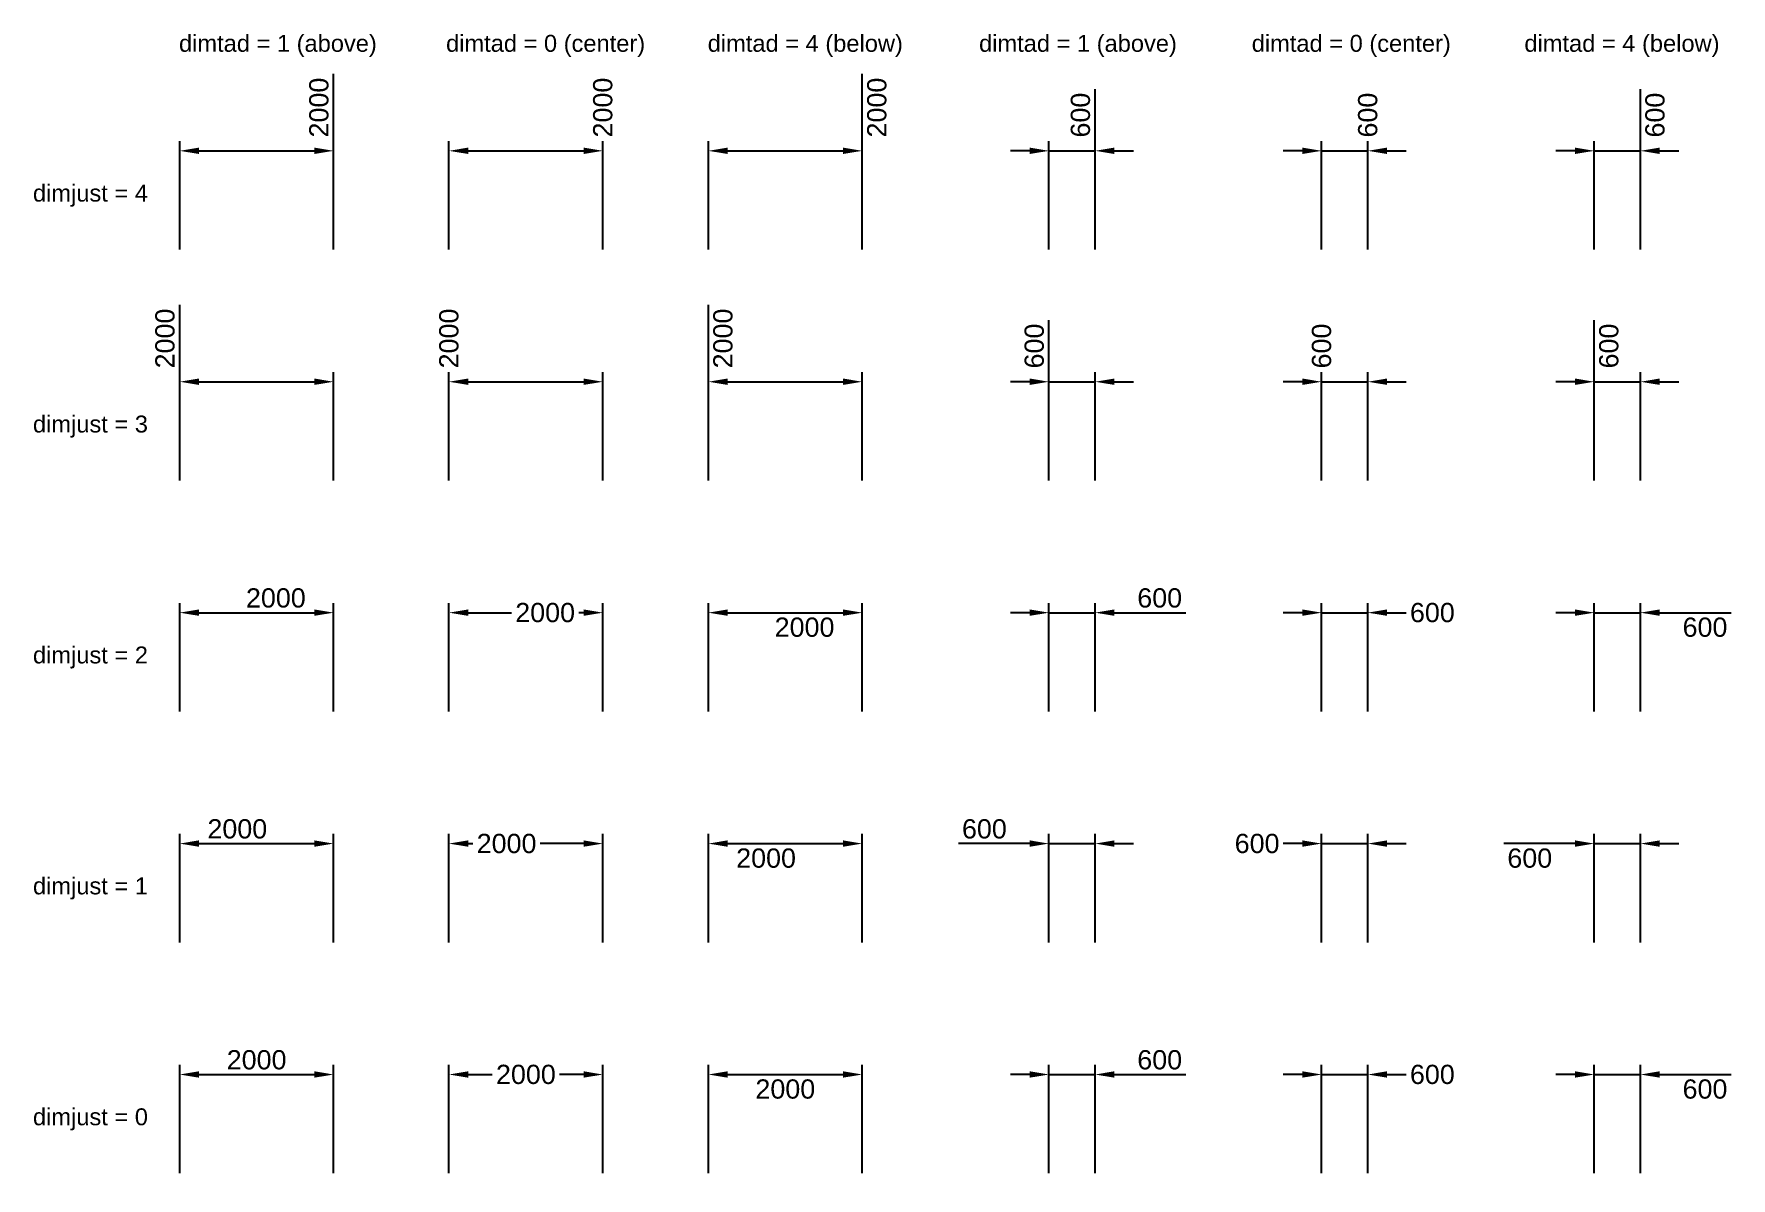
# Model space of a CAD drawing. Header units: metres. Extents: x 291 to 512, y 95 to 244.
import ezdxf

# ---------------------------------------------------------------- set-up
doc = ezdxf.new("R2010")
doc.units = ezdxf.units.M
doc.styles.get("Standard").update_dxf_attribs({"font": 'arial.ttf'})
doc.dimstyles.new('ISO-25', dxfattribs={"dimtxt": 2.5, "dimasz": 2.5, "dimexe": 1.25, "dimexo": 0.625, "dimtad": 1, "dimtxsty": 'Standard', "dimcen": 2.5, "dimadec": 0, "dimazin": 0, "dimtfac": 1, "dimtmove": 0, "dimatfit": 3, "dimfxl": 1, "dimarcsym": 0})

# ---------------------------------------------------------------- blocks, each defined once
blk = doc.blocks.new('*D1')
at = {"color": 0, "lineweight": -2}
for p, q in [((310.3, 95.62), (310.3, 109.7)), ((312.8, 108.45), (327.8, 108.45)), ((330.3, 95.62), (330.3, 109.7))]:
    blk.add_line(p, q, dxfattribs=at)
at = {"color": 0}
for points in [[(312.8, 108.87), (312.8, 108.04), (310.3, 108.45)], [(327.8, 108.04), (327.8, 108.87), (330.3, 108.45)]]:
    blk.add_solid(points, dxfattribs=at)
at = {"layer": 'Defpoints', "color": 0}
for p in [(330.3, 108.45), (310.3, 95), (330.3, 95)]:
    blk.add_point(p, dxfattribs=at)
at = {"color": 0, "insert": (320.3, 110.35), "char_height": 2.5, "attachment_point": 5}
blk.add_mtext('2000', dxfattribs=at)
blk = doc.blocks.new('*D2')
at = {"color": 0, "lineweight": -2}
for p, q in [((310.3, 125.62), (310.3, 139.7)), ((330.3, 125.62), (330.3, 139.7)), ((312.8, 138.45), (327.8, 138.45))]:
    blk.add_line(p, q, dxfattribs=at)
at = {"color": 0}
for points in [[(312.8, 138.87), (312.8, 138.04), (310.3, 138.45)], [(327.8, 138.04), (327.8, 138.87), (330.3, 138.45)]]:
    blk.add_solid(points, dxfattribs=at)
at = {"layer": 'Defpoints', "color": 0}
for p in [(330.3, 138.45), (310.3, 125), (330.3, 125)]:
    blk.add_point(p, dxfattribs=at)
at = {"color": 0, "insert": (317.79, 140.35), "char_height": 2.5, "attachment_point": 5}
blk.add_mtext('2000', dxfattribs=at)
blk = doc.blocks.new('*D3')
at = {"color": 0, "lineweight": -2}
for p, q in [((310.3, 155.62), (310.3, 169.7)), ((312.8, 168.45), (327.8, 168.45)), ((330.3, 155.62), (330.3, 169.7))]:
    blk.add_line(p, q, dxfattribs=at)
at = {"color": 0}
for points in [[(312.8, 168.87), (312.8, 168.04), (310.3, 168.45)], [(327.8, 168.04), (327.8, 168.87), (330.3, 168.45)]]:
    blk.add_solid(points, dxfattribs=at)
at = {"layer": 'Defpoints', "color": 0}
for p in [(330.3, 168.45), (310.3, 155), (330.3, 155)]:
    blk.add_point(p, dxfattribs=at)
at = {"color": 0, "insert": (322.8, 170.35), "char_height": 2.5, "attachment_point": 5}
blk.add_mtext('2000', dxfattribs=at)
blk = doc.blocks.new('*D4')
at = {"color": 0, "lineweight": -2}
for p, q in [((310.3, 185.62), (310.3, 208.44)), ((330.3, 185.62), (330.3, 199.7)), ((312.8, 198.45), (327.8, 198.45))]:
    blk.add_line(p, q, dxfattribs=at)
at = {"color": 0}
for points in [[(312.8, 198.87), (312.8, 198.04), (310.3, 198.45)], [(327.8, 198.04), (327.8, 198.87), (330.3, 198.45)]]:
    blk.add_solid(points, dxfattribs=at)
at = {"layer": 'Defpoints', "color": 0}
for p in [(330.3, 198.45), (310.3, 185), (330.3, 185)]:
    blk.add_point(p, dxfattribs=at)
at = {"color": 0, "insert": (308.4, 204.07), "char_height": 2.5, "attachment_point": 5, "rotation": 90}
blk.add_mtext('2000', dxfattribs=at)
blk = doc.blocks.new('*D5')
at = {"color": 0, "lineweight": -2}
for p, q in [((330.3, 215.62), (330.3, 238.44)), ((310.3, 215.62), (310.3, 229.7)), ((312.8, 228.45), (327.8, 228.45))]:
    blk.add_line(p, q, dxfattribs=at)
at = {"color": 0}
for points in [[(312.8, 228.87), (312.8, 228.04), (310.3, 228.45)], [(327.8, 228.04), (327.8, 228.87), (330.3, 228.45)]]:
    blk.add_solid(points, dxfattribs=at)
at = {"layer": 'Defpoints', "color": 0}
for p in [(330.3, 228.45), (310.3, 215), (330.3, 215)]:
    blk.add_point(p, dxfattribs=at)
at = {"color": 0, "insert": (328.4, 234.07), "char_height": 2.5, "attachment_point": 5, "rotation": 90}
blk.add_mtext('2000', dxfattribs=at)
blk = doc.blocks.new('*D26')
at = {"color": 0, "lineweight": -2}
for p, q in [((420.76, 108.45), (418.26, 108.45)), ((423.26, 95.62), (423.26, 109.7)), ((423.26, 108.45), (429.26, 108.45)), ((429.26, 95.62), (429.26, 109.7)), ((431.76, 108.45), (441.03, 108.45))]:
    blk.add_line(p, q, dxfattribs=at)
at = {"color": 0}
for points in [[(420.76, 108.04), (420.76, 108.87), (423.26, 108.45)], [(431.76, 108.87), (431.76, 108.04), (429.26, 108.45)]]:
    blk.add_solid(points, dxfattribs=at)
at = {"layer": 'Defpoints', "color": 0}
for p in [(429.26, 108.45), (423.26, 95), (429.26, 95)]:
    blk.add_point(p, dxfattribs=at)
at = {"color": 0, "insert": (437.65, 110.35), "char_height": 2.5, "attachment_point": 5}
blk.add_mtext('600', dxfattribs=at)
blk = doc.blocks.new('*D27')
at = {"color": 0, "lineweight": -2}
for p, q in [((423.26, 125.62), (423.26, 139.7)), ((429.26, 125.62), (429.26, 139.7)), ((420.76, 138.45), (411.49, 138.45)), ((423.26, 138.45), (429.26, 138.45)), ((431.76, 138.45), (434.26, 138.45))]:
    blk.add_line(p, q, dxfattribs=at)
at = {"color": 0}
for points in [[(420.76, 138.04), (420.76, 138.87), (423.26, 138.45)], [(431.76, 138.87), (431.76, 138.04), (429.26, 138.45)]]:
    blk.add_solid(points, dxfattribs=at)
at = {"layer": 'Defpoints', "color": 0}
for p in [(429.26, 138.45), (423.26, 125), (429.26, 125)]:
    blk.add_point(p, dxfattribs=at)
at = {"color": 0, "insert": (414.87, 140.35), "char_height": 2.5, "attachment_point": 5}
blk.add_mtext('600', dxfattribs=at)
blk = doc.blocks.new('*D28')
at = {"color": 0, "lineweight": -2}
for p, q in [((420.76, 168.45), (418.26, 168.45)), ((423.26, 155.62), (423.26, 169.7)), ((423.26, 168.45), (429.26, 168.45)), ((429.26, 155.62), (429.26, 169.7)), ((431.76, 168.45), (441.03, 168.45))]:
    blk.add_line(p, q, dxfattribs=at)
at = {"color": 0}
for points in [[(420.76, 168.04), (420.76, 168.87), (423.26, 168.45)], [(431.76, 168.87), (431.76, 168.04), (429.26, 168.45)]]:
    blk.add_solid(points, dxfattribs=at)
at = {"layer": 'Defpoints', "color": 0}
for p in [(429.26, 168.45), (423.26, 155), (429.26, 155)]:
    blk.add_point(p, dxfattribs=at)
at = {"color": 0, "insert": (437.65, 170.35), "char_height": 2.5, "attachment_point": 5}
blk.add_mtext('600', dxfattribs=at)
blk = doc.blocks.new('*D29')
at = {"color": 0, "lineweight": -2}
for p, q in [((423.26, 185.62), (423.26, 206.47)), ((429.26, 185.62), (429.26, 199.7)), ((420.76, 198.45), (418.26, 198.45)), ((423.26, 198.45), (429.26, 198.45)), ((431.76, 198.45), (434.26, 198.45))]:
    blk.add_line(p, q, dxfattribs=at)
at = {"color": 0}
for points in [[(420.76, 198.04), (420.76, 198.87), (423.26, 198.45)], [(431.76, 198.87), (431.76, 198.04), (429.26, 198.45)]]:
    blk.add_solid(points, dxfattribs=at)
at = {"layer": 'Defpoints', "color": 0}
for p in [(429.26, 198.45), (423.26, 185), (429.26, 185)]:
    blk.add_point(p, dxfattribs=at)
at = {"color": 0, "insert": (421.36, 203.09), "char_height": 2.5, "attachment_point": 5, "rotation": 90}
blk.add_mtext('600', dxfattribs=at)
blk = doc.blocks.new('*D30')
at = {"color": 0, "lineweight": -2}
for p, q in [((429.26, 215.62), (429.26, 236.47)), ((423.26, 215.62), (423.26, 229.7)), ((420.76, 228.45), (418.26, 228.45)), ((423.26, 228.45), (429.26, 228.45)), ((431.76, 228.45), (434.26, 228.45))]:
    blk.add_line(p, q, dxfattribs=at)
at = {"color": 0}
for points in [[(420.76, 228.04), (420.76, 228.87), (423.26, 228.45)], [(431.76, 228.87), (431.76, 228.04), (429.26, 228.45)]]:
    blk.add_solid(points, dxfattribs=at)
at = {"layer": 'Defpoints', "color": 0}
for p in [(429.26, 228.45), (423.26, 215), (429.26, 215)]:
    blk.add_point(p, dxfattribs=at)
at = {"color": 0, "insert": (427.36, 233.09), "char_height": 2.5, "attachment_point": 5, "rotation": 90}
blk.add_mtext('600', dxfattribs=at)
blk = doc.blocks.new('*D31')
at = {"color": 0, "lineweight": -2}
for p, q in [((456.19, 108.45), (453.69, 108.45)), ((458.69, 95.62), (458.69, 109.7)), ((458.69, 108.45), (464.69, 108.45)), ((464.69, 95.62), (464.69, 109.7)), ((467.19, 108.45), (469.69, 108.45))]:
    blk.add_line(p, q, dxfattribs=at)
at = {"color": 0}
for points in [[(456.19, 108.04), (456.19, 108.87), (458.69, 108.45)], [(467.19, 108.87), (467.19, 108.04), (464.69, 108.45)]]:
    blk.add_solid(points, dxfattribs=at)
at = {"layer": 'Defpoints', "color": 0}
for p in [(464.69, 108.45), (458.69, 95), (464.69, 95)]:
    blk.add_point(p, dxfattribs=at)
at = {"color": 0, "insert": (473.08, 108.45), "char_height": 2.5, "attachment_point": 5}
blk.add_mtext('600', dxfattribs=at)
blk = doc.blocks.new('*D32')
at = {"color": 0, "lineweight": -2}
for p, q in [((458.69, 125.62), (458.69, 139.7)), ((464.69, 125.62), (464.69, 139.7)), ((456.19, 138.45), (453.69, 138.45)), ((458.69, 138.45), (464.69, 138.45)), ((467.19, 138.45), (469.69, 138.45))]:
    blk.add_line(p, q, dxfattribs=at)
at = {"color": 0}
for points in [[(456.19, 138.04), (456.19, 138.87), (458.69, 138.45)], [(467.19, 138.87), (467.19, 138.04), (464.69, 138.45)]]:
    blk.add_solid(points, dxfattribs=at)
at = {"layer": 'Defpoints', "color": 0}
for p in [(464.69, 138.45), (458.69, 125), (464.69, 125)]:
    blk.add_point(p, dxfattribs=at)
at = {"color": 0, "insert": (450.31, 138.45), "char_height": 2.5, "attachment_point": 5}
blk.add_mtext('600', dxfattribs=at)
blk = doc.blocks.new('*D33')
at = {"color": 0, "lineweight": -2}
for p, q in [((456.19, 168.45), (453.69, 168.45)), ((458.69, 155.62), (458.69, 169.7)), ((458.69, 168.45), (464.69, 168.45)), ((464.69, 155.62), (464.69, 169.7)), ((467.19, 168.45), (469.69, 168.45))]:
    blk.add_line(p, q, dxfattribs=at)
at = {"color": 0}
for points in [[(456.19, 168.04), (456.19, 168.87), (458.69, 168.45)], [(467.19, 168.87), (467.19, 168.04), (464.69, 168.45)]]:
    blk.add_solid(points, dxfattribs=at)
at = {"layer": 'Defpoints', "color": 0}
for p in [(464.69, 168.45), (458.69, 155), (464.69, 155)]:
    blk.add_point(p, dxfattribs=at)
at = {"color": 0, "insert": (473.08, 168.45), "char_height": 2.5, "attachment_point": 5}
blk.add_mtext('600', dxfattribs=at)
blk = doc.blocks.new('*D34')
at = {"color": 0, "lineweight": -2}
for p, q in [((458.69, 185.62), (458.69, 199.7)), ((464.69, 185.62), (464.69, 199.7)), ((456.19, 198.45), (453.69, 198.45)), ((458.69, 198.45), (464.69, 198.45)), ((467.19, 198.45), (469.69, 198.45))]:
    blk.add_line(p, q, dxfattribs=at)
at = {"color": 0}
for points in [[(456.19, 198.04), (456.19, 198.87), (458.69, 198.45)], [(467.19, 198.87), (467.19, 198.04), (464.69, 198.45)]]:
    blk.add_solid(points, dxfattribs=at)
at = {"layer": 'Defpoints', "color": 0}
for p in [(464.69, 198.45), (458.69, 185), (464.69, 185)]:
    blk.add_point(p, dxfattribs=at)
at = {"color": 0, "insert": (458.69, 203.09), "char_height": 2.5, "attachment_point": 5, "rotation": 90}
blk.add_mtext('600', dxfattribs=at)
blk = doc.blocks.new('*D35')
at = {"color": 0, "lineweight": -2}
for p, q in [((458.69, 215.62), (458.69, 229.7)), ((464.69, 215.62), (464.69, 229.7)), ((456.19, 228.45), (453.69, 228.45)), ((458.69, 228.45), (464.69, 228.45)), ((467.19, 228.45), (469.69, 228.45))]:
    blk.add_line(p, q, dxfattribs=at)
at = {"color": 0}
for points in [[(456.19, 228.04), (456.19, 228.87), (458.69, 228.45)], [(467.19, 228.87), (467.19, 228.04), (464.69, 228.45)]]:
    blk.add_solid(points, dxfattribs=at)
at = {"layer": 'Defpoints', "color": 0}
for p in [(464.69, 228.45), (458.69, 215), (464.69, 215)]:
    blk.add_point(p, dxfattribs=at)
at = {"color": 0, "insert": (464.69, 233.09), "char_height": 2.5, "attachment_point": 5, "rotation": 90}
blk.add_mtext('600', dxfattribs=at)
blk = doc.blocks.new('*D36')
at = {"color": 0, "lineweight": -2}
for p, q in [((491.62, 108.45), (489.12, 108.45)), ((494.12, 95.62), (494.12, 109.7)), ((494.12, 108.45), (500.12, 108.45)), ((500.12, 95.62), (500.12, 109.7)), ((502.62, 108.45), (511.9, 108.45))]:
    blk.add_line(p, q, dxfattribs=at)
at = {"color": 0}
for points in [[(491.62, 108.04), (491.62, 108.87), (494.12, 108.45)], [(502.62, 108.87), (502.62, 108.04), (500.12, 108.45)]]:
    blk.add_solid(points, dxfattribs=at)
at = {"layer": 'Defpoints', "color": 0}
for p in [(500.12, 108.45), (494.12, 95), (500.12, 95)]:
    blk.add_point(p, dxfattribs=at)
at = {"color": 0, "insert": (508.51, 106.55), "char_height": 2.5, "attachment_point": 5}
blk.add_mtext('600', dxfattribs=at)
blk = doc.blocks.new('*D37')
at = {"color": 0, "lineweight": -2}
for p, q in [((494.12, 125.62), (494.12, 139.7)), ((500.12, 125.62), (500.12, 139.7)), ((491.62, 138.45), (482.35, 138.45)), ((494.12, 138.45), (500.12, 138.45)), ((502.62, 138.45), (505.12, 138.45))]:
    blk.add_line(p, q, dxfattribs=at)
at = {"color": 0}
for points in [[(491.62, 138.04), (491.62, 138.87), (494.12, 138.45)], [(502.62, 138.87), (502.62, 138.04), (500.12, 138.45)]]:
    blk.add_solid(points, dxfattribs=at)
at = {"layer": 'Defpoints', "color": 0}
for p in [(500.12, 138.45), (494.12, 125), (500.12, 125)]:
    blk.add_point(p, dxfattribs=at)
at = {"color": 0, "insert": (485.74, 136.55), "char_height": 2.5, "attachment_point": 5}
blk.add_mtext('600', dxfattribs=at)
blk = doc.blocks.new('*D38')
at = {"color": 0, "lineweight": -2}
for p, q in [((491.62, 168.45), (489.12, 168.45)), ((494.12, 155.62), (494.12, 169.7)), ((494.12, 168.45), (500.12, 168.45)), ((500.12, 155.62), (500.12, 169.7)), ((502.62, 168.45), (511.9, 168.45))]:
    blk.add_line(p, q, dxfattribs=at)
at = {"color": 0}
for points in [[(491.62, 168.04), (491.62, 168.87), (494.12, 168.45)], [(502.62, 168.87), (502.62, 168.04), (500.12, 168.45)]]:
    blk.add_solid(points, dxfattribs=at)
at = {"layer": 'Defpoints', "color": 0}
for p in [(500.12, 168.45), (494.12, 155), (500.12, 155)]:
    blk.add_point(p, dxfattribs=at)
at = {"color": 0, "insert": (508.51, 166.55), "char_height": 2.5, "attachment_point": 5}
blk.add_mtext('600', dxfattribs=at)
blk = doc.blocks.new('*D39')
at = {"color": 0, "lineweight": -2}
for p, q in [((494.12, 185.62), (494.12, 206.47)), ((500.12, 185.62), (500.12, 199.7)), ((491.62, 198.45), (489.12, 198.45)), ((494.12, 198.45), (500.12, 198.45)), ((502.62, 198.45), (505.12, 198.45))]:
    blk.add_line(p, q, dxfattribs=at)
at = {"color": 0}
for points in [[(491.62, 198.04), (491.62, 198.87), (494.12, 198.45)], [(502.62, 198.87), (502.62, 198.04), (500.12, 198.45)]]:
    blk.add_solid(points, dxfattribs=at)
at = {"layer": 'Defpoints', "color": 0}
for p in [(500.12, 198.45), (494.12, 185), (500.12, 185)]:
    blk.add_point(p, dxfattribs=at)
at = {"color": 0, "insert": (496.02, 203.09), "char_height": 2.5, "attachment_point": 5, "rotation": 90}
blk.add_mtext('600', dxfattribs=at)
blk = doc.blocks.new('*D40')
at = {"color": 0, "lineweight": -2}
for p, q in [((500.12, 215.62), (500.12, 236.47)), ((494.12, 215.62), (494.12, 229.7)), ((491.62, 228.45), (489.12, 228.45)), ((494.12, 228.45), (500.12, 228.45)), ((502.62, 228.45), (505.12, 228.45))]:
    blk.add_line(p, q, dxfattribs=at)
at = {"color": 0}
for points in [[(491.62, 228.04), (491.62, 228.87), (494.12, 228.45)], [(502.62, 228.87), (502.62, 228.04), (500.12, 228.45)]]:
    blk.add_solid(points, dxfattribs=at)
at = {"layer": 'Defpoints', "color": 0}
for p in [(500.12, 228.45), (494.12, 215), (500.12, 215)]:
    blk.add_point(p, dxfattribs=at)
at = {"color": 0, "insert": (502.02, 233.09), "char_height": 2.5, "attachment_point": 5, "rotation": 90}
blk.add_mtext('600', dxfattribs=at)
blk = doc.blocks.new('*D41')
at = {"color": 0, "lineweight": -2}
for p, q in [((345.29, 95.62), (345.29, 109.7)), ((347.79, 108.45), (350.92, 108.45)), ((362.79, 108.45), (359.66, 108.45)), ((365.29, 95.62), (365.29, 109.7))]:
    blk.add_line(p, q, dxfattribs=at)
at = {"color": 0}
for points in [[(347.79, 108.87), (347.79, 108.04), (345.29, 108.45)], [(362.79, 108.04), (362.79, 108.87), (365.29, 108.45)]]:
    blk.add_solid(points, dxfattribs=at)
at = {"layer": 'Defpoints', "color": 0}
for p in [(365.29, 108.45), (345.29, 95), (365.29, 95)]:
    blk.add_point(p, dxfattribs=at)
at = {"color": 0, "insert": (355.29, 108.45), "char_height": 2.5, "attachment_point": 5}
blk.add_mtext('2000', dxfattribs=at)
blk = doc.blocks.new('*D42')
at = {"color": 0, "lineweight": -2}
for p, q in [((345.29, 125.62), (345.29, 139.7)), ((365.29, 125.62), (365.29, 139.7)), ((347.79, 138.45), (348.41, 138.45)), ((362.79, 138.45), (357.15, 138.45))]:
    blk.add_line(p, q, dxfattribs=at)
at = {"color": 0}
for points in [[(347.79, 138.87), (347.79, 138.04), (345.29, 138.45)], [(362.79, 138.04), (362.79, 138.87), (365.29, 138.45)]]:
    blk.add_solid(points, dxfattribs=at)
at = {"layer": 'Defpoints', "color": 0}
for p in [(365.29, 138.45), (345.29, 125), (365.29, 125)]:
    blk.add_point(p, dxfattribs=at)
at = {"color": 0, "insert": (352.78, 138.45), "char_height": 2.5, "attachment_point": 5}
blk.add_mtext('2000', dxfattribs=at)
blk = doc.blocks.new('*D43')
at = {"color": 0, "lineweight": -2}
for p, q in [((345.29, 155.62), (345.29, 169.7)), ((347.79, 168.45), (353.42, 168.45)), ((362.79, 168.45), (362.16, 168.45)), ((365.29, 155.62), (365.29, 169.7))]:
    blk.add_line(p, q, dxfattribs=at)
at = {"color": 0}
for points in [[(347.79, 168.87), (347.79, 168.04), (345.29, 168.45)], [(362.79, 168.04), (362.79, 168.87), (365.29, 168.45)]]:
    blk.add_solid(points, dxfattribs=at)
at = {"layer": 'Defpoints', "color": 0}
for p in [(365.29, 168.45), (345.29, 155), (365.29, 155)]:
    blk.add_point(p, dxfattribs=at)
at = {"color": 0, "insert": (357.79, 168.45), "char_height": 2.5, "attachment_point": 5}
blk.add_mtext('2000', dxfattribs=at)
blk = doc.blocks.new('*D44')
at = {"color": 0, "lineweight": -2}
for p, q in [((345.29, 185.62), (345.29, 199.7)), ((365.29, 185.62), (365.29, 199.7)), ((347.79, 198.45), (362.79, 198.45))]:
    blk.add_line(p, q, dxfattribs=at)
at = {"color": 0}
for points in [[(347.79, 198.87), (347.79, 198.04), (345.29, 198.45)], [(362.79, 198.04), (362.79, 198.87), (365.29, 198.45)]]:
    blk.add_solid(points, dxfattribs=at)
at = {"layer": 'Defpoints', "color": 0}
for p in [(365.29, 198.45), (345.29, 185), (365.29, 185)]:
    blk.add_point(p, dxfattribs=at)
at = {"color": 0, "insert": (345.29, 204.07), "char_height": 2.5, "attachment_point": 5, "rotation": 90}
blk.add_mtext('2000', dxfattribs=at)
blk = doc.blocks.new('*D45')
at = {"color": 0, "lineweight": -2}
for p, q in [((345.29, 215.62), (345.29, 229.7)), ((365.29, 215.62), (365.29, 229.7)), ((347.79, 228.45), (362.79, 228.45))]:
    blk.add_line(p, q, dxfattribs=at)
at = {"color": 0}
for points in [[(347.79, 228.87), (347.79, 228.04), (345.29, 228.45)], [(362.79, 228.04), (362.79, 228.87), (365.29, 228.45)]]:
    blk.add_solid(points, dxfattribs=at)
at = {"layer": 'Defpoints', "color": 0}
for p in [(365.29, 228.45), (345.29, 215), (365.29, 215)]:
    blk.add_point(p, dxfattribs=at)
at = {"color": 0, "insert": (365.29, 234.07), "char_height": 2.5, "attachment_point": 5, "rotation": 90}
blk.add_mtext('2000', dxfattribs=at)
blk = doc.blocks.new('*D46')
at = {"color": 0, "lineweight": -2}
for p, q in [((379, 95.62), (379, 109.7)), ((381.5, 108.45), (396.5, 108.45)), ((399, 95.62), (399, 109.7))]:
    blk.add_line(p, q, dxfattribs=at)
at = {"color": 0}
for points in [[(381.5, 108.87), (381.5, 108.04), (379, 108.45)], [(396.5, 108.04), (396.5, 108.87), (399, 108.45)]]:
    blk.add_solid(points, dxfattribs=at)
at = {"layer": 'Defpoints', "color": 0}
for p in [(399, 108.45), (379, 95), (399, 95)]:
    blk.add_point(p, dxfattribs=at)
at = {"color": 0, "insert": (389, 106.55), "char_height": 2.5, "attachment_point": 5}
blk.add_mtext('2000', dxfattribs=at)
blk = doc.blocks.new('*D47')
at = {"color": 0, "lineweight": -2}
for p, q in [((379, 125.62), (379, 139.7)), ((399, 125.62), (399, 139.7)), ((381.5, 138.45), (396.5, 138.45))]:
    blk.add_line(p, q, dxfattribs=at)
at = {"color": 0}
for points in [[(381.5, 138.87), (381.5, 138.04), (379, 138.45)], [(396.5, 138.04), (396.5, 138.87), (399, 138.45)]]:
    blk.add_solid(points, dxfattribs=at)
at = {"layer": 'Defpoints', "color": 0}
for p in [(399, 138.45), (379, 125), (399, 125)]:
    blk.add_point(p, dxfattribs=at)
at = {"color": 0, "insert": (386.5, 136.55), "char_height": 2.5, "attachment_point": 5}
blk.add_mtext('2000', dxfattribs=at)
blk = doc.blocks.new('*D48')
at = {"color": 0, "lineweight": -2}
for p, q in [((379, 155.62), (379, 169.7)), ((381.5, 168.45), (396.5, 168.45)), ((399, 155.62), (399, 169.7))]:
    blk.add_line(p, q, dxfattribs=at)
at = {"color": 0}
for points in [[(381.5, 168.87), (381.5, 168.04), (379, 168.45)], [(396.5, 168.04), (396.5, 168.87), (399, 168.45)]]:
    blk.add_solid(points, dxfattribs=at)
at = {"layer": 'Defpoints', "color": 0}
for p in [(399, 168.45), (379, 155), (399, 155)]:
    blk.add_point(p, dxfattribs=at)
at = {"color": 0, "insert": (391.5, 166.55), "char_height": 2.5, "attachment_point": 5}
blk.add_mtext('2000', dxfattribs=at)
blk = doc.blocks.new('*D49')
at = {"color": 0, "lineweight": -2}
for p, q in [((379, 185.62), (379, 208.44)), ((399, 185.62), (399, 199.7)), ((381.5, 198.45), (396.5, 198.45))]:
    blk.add_line(p, q, dxfattribs=at)
at = {"color": 0}
for points in [[(381.5, 198.87), (381.5, 198.04), (379, 198.45)], [(396.5, 198.04), (396.5, 198.87), (399, 198.45)]]:
    blk.add_solid(points, dxfattribs=at)
at = {"layer": 'Defpoints', "color": 0}
for p in [(399, 198.45), (379, 185), (399, 185)]:
    blk.add_point(p, dxfattribs=at)
at = {"color": 0, "insert": (380.9, 204.07), "char_height": 2.5, "attachment_point": 5, "rotation": 90}
blk.add_mtext('2000', dxfattribs=at)
blk = doc.blocks.new('*D50')
at = {"color": 0, "lineweight": -2}
for p, q in [((399, 215.62), (399, 238.44)), ((379, 215.62), (379, 229.7)), ((381.5, 228.45), (396.5, 228.45))]:
    blk.add_line(p, q, dxfattribs=at)
at = {"color": 0}
for points in [[(381.5, 228.87), (381.5, 228.04), (379, 228.45)], [(396.5, 228.04), (396.5, 228.87), (399, 228.45)]]:
    blk.add_solid(points, dxfattribs=at)
at = {"layer": 'Defpoints', "color": 0}
for p in [(399, 228.45), (379, 215), (399, 215)]:
    blk.add_point(p, dxfattribs=at)
at = {"color": 0, "insert": (400.9, 234.07), "char_height": 2.5, "attachment_point": 5, "rotation": 90}
blk.add_mtext('2000', dxfattribs=at)

msp = doc.modelspace()

# ---------------------------------------------------------------- texts
at = {"color": 5}
for s, p in [('dimtad = 1 (above)', (310.21003, 241.31712)), ('dimtad = 0 (center)', (344.91242, 241.31712)), ('dimtad = 4 (below)', (378.91242, 241.31712)), ('dimtad = 1 (above)', (414.17317, 241.31712)), ('dimtad = 0 (center)', (449.60446, 241.31712)), ('dimtad = 4 (below)', (485.03575, 241.31712)), ('dimjust = 4', (291.23417, 221.85751)), ('dimjust = 3', (291.23417, 191.85751)), ('dimjust = 2', (291.23417, 161.85751)), ('dimjust = 1', (291.23417, 131.85751)), ('dimjust = 0', (291.23417, 101.85751))]:
    msp.add_text(s, height=2.2, dxfattribs=at).set_placement(p)

# ---------------------------------------------------------------- dimensions: what is measured, and where the dimension line sits
for p1, p2, override, picture, middle in [((310.29761, 215), (330.29761, 215), {"dimjust": 4, "dimlfac": 100}, '*D5', (328.39636, 234.07231)), ((379, 215), (399, 215), {"dimtad": 4, "dimjust": 4, "dimlfac": 100}, '*D50', (400.90125, 234.07231)), ((345.28881, 215), (365.28881, 215), {"dimtad": 0, "dimjust": 4, "dimlfac": 100}, '*D45', (365.28881, 234.07231)), ((423.26075, 215), (429.26075, 215), {"dimtad": 1, "dimjust": 4, "dimtih": 0, "dimtoh": 1, "dimlfac": 100, "dimatfit": 3}, '*D30', (427.3595, 233.08856)), ((494.12333, 215), (500.12333, 215), {"dimtad": 4, "dimjust": 4, "dimtih": 0, "dimtoh": 1, "dimlfac": 100, "dimatfit": 3}, '*D40', (502.02458, 233.08856)), ((458.69204, 215), (464.69204, 215), {"dimtad": 0, "dimjust": 4, "dimtih": 0, "dimtoh": 1, "dimlfac": 100, "dimatfit": 3}, '*D35', (464.69204, 233.08856)), ((310.29761, 185), (330.29761, 185), {"dimjust": 3, "dimlfac": 100}, '*D4', (308.39636, 204.07231)), ((345.28881, 185), (365.28881, 185), {"dimtad": 0, "dimjust": 3, "dimlfac": 100}, '*D44', (345.28881, 204.07231)), ((379, 185), (399, 185), {"dimtad": 4, "dimjust": 3, "dimlfac": 100}, '*D49', (380.90125, 204.07231)), ((423.26075, 185), (429.26075, 185), {"dimtad": 1, "dimjust": 3, "dimtih": 0, "dimtoh": 1, "dimlfac": 100, "dimatfit": 3}, '*D29', (421.3595, 203.08856)), ((458.69204, 185), (464.69204, 185), {"dimtad": 0, "dimjust": 3, "dimtih": 0, "dimtoh": 1, "dimlfac": 100, "dimatfit": 3}, '*D34', (458.69204, 203.08856)), ((494.12333, 185), (500.12333, 185), {"dimtad": 4, "dimjust": 3, "dimtih": 0, "dimtoh": 1, "dimlfac": 100, "dimatfit": 3}, '*D39', (496.02458, 203.08856)), ((310.29761, 155), (330.29761, 155), {"dimjust": 2, "dimlfac": 100}, '*D3', (322.80261, 170.35356)), ((345.28881, 155), (365.28881, 155), {"dimtad": 0, "dimjust": 2, "dimlfac": 100}, '*D43', (357.79381, 168.45231)), ((423.26075, 155), (429.26075, 155), {"dimtad": 1, "dimjust": 2, "dimtih": 0, "dimtoh": 1, "dimlfac": 100, "dimatfit": 3}, '*D28', (437.647, 170.35356)), ((458.69204, 155), (464.69204, 155), {"dimtad": 0, "dimjust": 2, "dimtih": 0, "dimtoh": 1, "dimlfac": 100, "dimatfit": 3}, '*D33', (473.07829, 168.45231)), ((379, 155), (399, 155), {"dimtad": 4, "dimjust": 2, "dimlfac": 100}, '*D48', (391.505, 166.55106)), ((494.12333, 155), (500.12333, 155), {"dimtad": 4, "dimjust": 2, "dimtih": 0, "dimtoh": 1, "dimlfac": 100, "dimatfit": 3}, '*D38', (508.50958, 166.55106)), ((310.29761, 125), (330.29761, 125), {"dimjust": 1, "dimlfac": 100}, '*D2', (317.79261, 140.35356)), ((423.26075, 125), (429.26075, 125), {"dimtad": 1, "dimjust": 1, "dimtih": 0, "dimtoh": 1, "dimlfac": 100, "dimatfit": 3}, '*D27', (414.8745, 140.35356)), ((345.28881, 125), (365.28881, 125), {"dimtad": 0, "dimjust": 1, "dimlfac": 100}, '*D42', (352.78381, 138.45231)), ((379, 125), (399, 125), {"dimtad": 4, "dimjust": 1, "dimlfac": 100}, '*D47', (386.495, 136.55106)), ((458.69204, 125), (464.69204, 125), {"dimtad": 0, "dimjust": 1, "dimtih": 0, "dimtoh": 1, "dimlfac": 100, "dimatfit": 3}, '*D32', (450.30579, 138.45231)), ((494.12333, 125), (500.12333, 125), {"dimtad": 4, "dimjust": 1, "dimtih": 0, "dimtoh": 1, "dimlfac": 100, "dimatfit": 3}, '*D37', (485.73708, 136.55106)), ((310.29761, 95), (330.29761, 95), {"dimlfac": 100}, '*D1', (320.29761, 110.35356)), ((423.26075, 95), (429.26075, 95), {"dimtad": 1, "dimtih": 0, "dimtoh": 1, "dimlfac": 100, "dimatfit": 3}, '*D26', (437.647, 110.35356)), ((345.28881, 95), (365.28881, 95), {"dimtad": 0, "dimlfac": 100}, '*D41', (355.28881, 108.45231)), ((379, 95), (399, 95), {"dimtad": 4, "dimlfac": 100}, '*D46', (389, 106.55106)), ((458.69204, 95), (464.69204, 95), {"dimtad": 0, "dimtih": 0, "dimtoh": 1, "dimlfac": 100, "dimatfit": 3}, '*D31', (473.07829, 108.45231)), ((494.12333, 95), (500.12333, 95), {"dimtad": 4, "dimtih": 0, "dimtoh": 1, "dimlfac": 100, "dimatfit": 3}, '*D36', (508.50958, 106.55106))]:
    dim = msp.add_aligned_dim(p1=p1, p2=p2, distance=13.45231, dimstyle='ISO-25', override=override)
    dim.commit()
    dim.dimension.update_dxf_attribs({"geometry": picture, "text_midpoint": middle})

doc.saveas('drawing.dxf')
